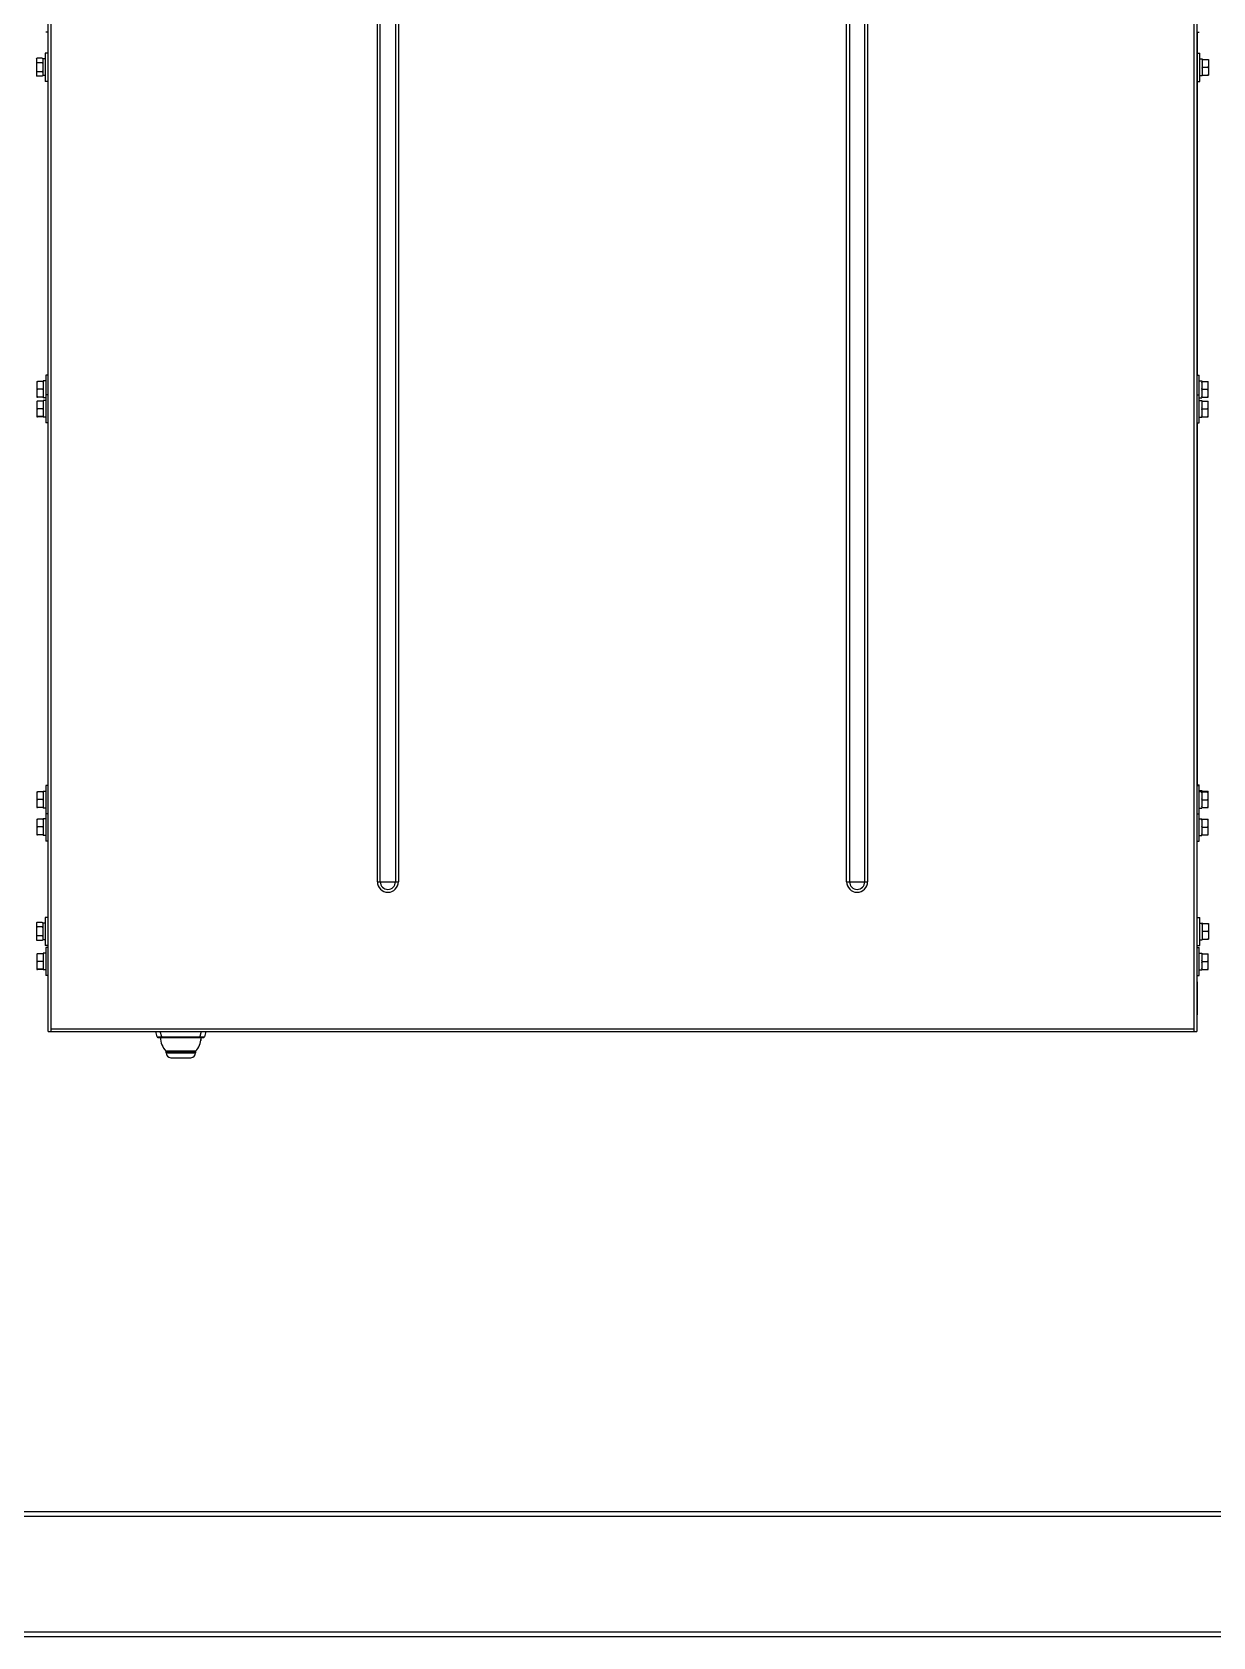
# Model space of a CAD drawing. Header units: millimetres. Extents: x 32496 to 166256, y 3504 to 23939.
# Drawn here: x 49452 to 50207, y 19732 to 20758 of the extents above; entities that cross this region are included whole.
import ezdxf

# ---------------------------------------------------------------- set-up
doc = ezdxf.new("R2010")
doc.units = ezdxf.units.MM
for name, color, linetype in [('2401-01144-S-M6-16HWM_1_0', 7, 'Continuous'), ('4215-19366_1_1_0', 7, 'Continuous'), ('4215-19374_1_1_0', 7, 'Continuous'), ('4215-23304_2_1_1_0', 7, 'Continuous'), ('PRT0001_1_1_1_1_1_1_0', 7, 'Continuous'), ('PRT0007_1_1_1_1_1_1_0', 7, 'Continuous'), ('PRT0023_1_1_1_1_1_1_0', 7, 'Continuous'), ('S04S0230_0', 7, 'Continuous')]:
    doc.layers.add(name, color=color, linetype=linetype)

msp = doc.modelspace()

# ---------------------------------------------------------------- linework, layer by layer
at = {"layer": '2401-01144-S-M6-16HWM_1_0', "color": 7, "linetype": 'Continuous'}
for p, q in [((49461.94, 20758.388), (49460.34, 20758.388)), ((50196.34, 20758.388), (50197.94, 20758.388)), ((49454.44, 20741.362), (49454.739, 20741.661)), ((49454.44, 20741.362), (49454.44, 20730.415)), ((49454.739, 20741.661), (49454.74, 20741.662)), ((49458.14, 20741.662), (49454.74, 20741.662)), ((49458.14, 20738.774), (49454.74, 20738.774)), ((49458.44, 20741.362), (49458.14, 20741.662)), ((49458.44, 20741.362), (49458.44, 20730.415)), ((49460.04, 20741.238), (49458.44, 20741.238)), ((49461.64, 20744.888), (49460.04, 20744.888)), ((49460.04, 20744.888), (49460.04, 20726.888)), ((50196.64, 20744.888), (50198.24, 20744.888)), ((50198.24, 20726.888), (50198.24, 20744.888)), ((50198.24, 20741.238), (50199.84, 20741.238)), ((50199.84, 20741.238), (50199.84, 20730.538)), ((50200.14, 20740.929), (50203.54, 20740.929)), ((50200.14, 20735.972), (50203.54, 20735.972)), ((50203.84, 20740.92), (50203.84, 20730.856)), ((49454.44, 20730.415), (49454.74, 20730.115)), ((49458.14, 20733.001), (49454.74, 20733.001)), ((49458.14, 20730.115), (49454.74, 20730.115)), ((49458.44, 20730.415), (49458.14, 20730.115)), ((49460.04, 20730.538), (49458.44, 20730.538)), ((49461.64, 20726.888), (49460.04, 20726.888)), ((50196.64, 20726.888), (50198.24, 20726.888)), ((50198.24, 20730.538), (50199.84, 20730.538)), ((50200.14, 20730.93), (50203.54, 20730.93)), ((50200.14, 20730.847), (50203.54, 20730.847)), ((49454.74, 20534.908), (49454.74, 20524.869)), ((49458.44, 20534.914), (49455.04, 20534.914)), ((49460.34, 20535.238), (49458.74, 20535.238)), ((49458.74, 20535.238), (49458.74, 20524.538)), ((49461.94, 20538.888), (49460.34, 20538.888)), ((49460.34, 20538.888), (49460.34, 20526.388)), ((50196.34, 20538.888), (50197.94, 20538.888)), ((50197.94, 20526.388), (50197.94, 20538.888)), ((50197.94, 20535.238), (50199.54, 20535.238)), ((50199.54, 20535.238), (50199.54, 20524.538)), ((50199.54, 20534.888), (50203.54, 20534.888)), ((50203.54, 20524.888), (50203.54, 20534.888)), ((49454.74, 20522.408), (49454.74, 20512.369)), ((49458.44, 20529.939), (49455.04, 20529.939)), ((49458.44, 20524.914), (49455.04, 20524.914)), ((49458.44, 20524.863), (49455.04, 20524.863)), ((49458.44, 20522.414), (49455.04, 20522.414)), ((49460.34, 20524.538), (49458.74, 20524.538)), ((49460.34, 20522.738), (49458.74, 20522.738)), ((49458.74, 20522.738), (49458.74, 20512.038)), ((49461.94, 20526.388), (49460.34, 20526.388)), ((49460.34, 20526.388), (49460.34, 20508.388)), ((50196.34, 20526.388), (50197.94, 20526.388)), ((50197.94, 20508.388), (50197.94, 20526.388)), ((50197.94, 20524.538), (50199.54, 20524.538)), ((50197.94, 20522.738), (50199.54, 20522.738)), ((50199.54, 20524.888), (50203.54, 20524.888)), ((50199.54, 20522.738), (50199.54, 20512.038)), ((50199.54, 20522.388), (50203.54, 20522.388)), ((50199.84, 20529.888), (50203.24, 20529.888)), ((50203.54, 20512.388), (50203.54, 20522.388)), ((49458.44, 20517.439), (49455.04, 20517.439)), ((49458.44, 20512.414), (49455.04, 20512.414)), ((49458.44, 20512.363), (49455.04, 20512.363)), ((49460.34, 20512.038), (49458.74, 20512.038)), ((50197.94, 20512.038), (50199.54, 20512.038)), ((50199.54, 20512.388), (50203.54, 20512.388)), ((50199.84, 20517.388), (50203.24, 20517.388)), ((49461.94, 20508.388), (49460.34, 20508.388)), ((50196.34, 20508.388), (50197.94, 20508.388)), ((49461.94, 20276.388), (49460.34, 20276.388)), ((49460.34, 20276.388), (49460.34, 20258.388)), ((50196.34, 20276.888), (50197.94, 20276.888)), ((50196.34, 20276.388), (50197.94, 20276.388)), ((50197.94, 20276.388), (50197.94, 20276.888)), ((50197.94, 20258.388), (50197.94, 20276.388)), ((49454.74, 20272.408), (49454.74, 20262.369)), ((49458.44, 20272.414), (49455.04, 20272.414)), ((49458.44, 20267.439), (49455.04, 20267.439)), ((49460.34, 20272.738), (49458.74, 20272.738)), ((49458.74, 20272.738), (49458.74, 20262.038)), ((50197.94, 20273.238), (50199.54, 20273.238)), ((50197.94, 20272.738), (50199.54, 20272.738)), ((50199.54, 20273.238), (50199.54, 20272.738)), ((50199.54, 20272.888), (50203.54, 20272.888)), ((50199.54, 20272.738), (50199.54, 20262.038)), ((50199.54, 20272.388), (50203.54, 20272.388)), ((50199.84, 20267.388), (50203.24, 20267.388)), ((50203.54, 20272.388), (50203.54, 20272.888)), ((50203.54, 20262.388), (50203.54, 20272.388)), ((49454.74, 20254.908), (49454.74, 20244.869)), ((49458.44, 20262.414), (49455.04, 20262.414)), ((49458.44, 20262.363), (49455.04, 20262.363)), ((49458.44, 20254.914), (49455.04, 20254.914)), ((49460.34, 20262.038), (49458.74, 20262.038)), ((49460.34, 20255.238), (49458.74, 20255.238)), ((49458.74, 20255.238), (49458.74, 20244.538)), ((49460.34, 20258.389), (49460.34, 20240.888)), ((49461.94, 20258.388), (49460.34, 20258.388)), ((50196.34, 20258.388), (50197.94, 20258.388)), ((50197.94, 20262.038), (50199.54, 20262.038)), ((50197.94, 20240.888), (50197.94, 20258.388)), ((50197.94, 20255.238), (50199.54, 20255.238)), ((50199.54, 20262.388), (50203.54, 20262.388)), ((50199.54, 20255.238), (50199.54, 20244.538)), ((50199.54, 20254.888), (50203.54, 20254.888)), ((50203.54, 20244.888), (50203.54, 20254.888)), ((49458.44, 20249.939), (49455.04, 20249.939)), ((49458.44, 20244.914), (49455.04, 20244.914)), ((49458.44, 20244.863), (49455.04, 20244.863)), ((49460.34, 20244.538), (49458.74, 20244.538)), ((50197.94, 20244.538), (50199.54, 20244.538)), ((50199.54, 20244.888), (50203.54, 20244.888)), ((50199.84, 20249.888), (50203.24, 20249.888)), ((49461.94, 20240.888), (49460.34, 20240.888)), ((50196.34, 20240.888), (50197.94, 20240.888)), ((49461.64, 20192.138), (49460.04, 20192.138)), ((49460.04, 20192.138), (49460.04, 20174.138)), ((50196.64, 20192.138), (50198.24, 20192.138)), ((50198.24, 20174.138), (50198.24, 20192.138)), ((49454.44, 20188.612), (49454.739, 20188.911)), ((49454.44, 20188.612), (49454.44, 20177.665)), ((49454.739, 20188.911), (49454.74, 20188.912)), ((49458.14, 20188.912), (49454.74, 20188.912)), ((49458.14, 20186.024), (49454.74, 20186.024)), ((49458.44, 20188.612), (49458.14, 20188.912)), ((49458.44, 20188.612), (49458.44, 20177.665)), ((49460.04, 20188.488), (49458.44, 20188.488)), ((50198.24, 20188.488), (50199.84, 20188.488)), ((50199.84, 20188.488), (50199.84, 20177.788)), ((50200.14, 20188.179), (50203.54, 20188.179)), ((50200.14, 20183.222), (50203.54, 20183.222)), ((50203.84, 20188.17), (50203.84, 20178.106)), ((49454.44, 20177.665), (49454.74, 20177.365)), ((49458.14, 20180.251), (49454.74, 20180.251)), ((49458.14, 20177.365), (49454.74, 20177.365)), ((49458.44, 20177.665), (49458.14, 20177.365)), ((49460.04, 20177.788), (49458.44, 20177.788)), ((49461.64, 20174.138), (49460.04, 20174.138)), ((49461.94, 20172.888), (49460.34, 20172.888)), ((49460.34, 20172.888), (49460.34, 20154.888)), ((50196.34, 20172.888), (50197.94, 20172.888)), ((50196.64, 20174.138), (50198.24, 20174.138)), ((50197.94, 20154.888), (50197.94, 20172.888)), ((50198.24, 20177.788), (50199.84, 20177.788)), ((50200.14, 20178.18), (50203.54, 20178.18)), ((50200.14, 20178.097), (50203.54, 20178.097)), ((49454.74, 20168.908), (49454.74, 20158.869)), ((49458.44, 20168.914), (49455.04, 20168.914)), ((49458.44, 20163.939), (49455.04, 20163.939)), ((49460.34, 20169.238), (49458.74, 20169.238)), ((49458.74, 20169.238), (49458.74, 20158.538)), ((50197.94, 20169.238), (50199.54, 20169.238)), ((50199.54, 20169.238), (50199.54, 20158.538)), ((50199.54, 20168.888), (50203.54, 20168.888)), ((50199.84, 20163.888), (50203.24, 20163.888)), ((50203.54, 20158.888), (50203.54, 20168.888)), ((49458.44, 20158.914), (49455.04, 20158.914)), ((49458.44, 20158.863), (49455.04, 20158.863)), ((49460.34, 20158.538), (49458.74, 20158.538)), ((49461.94, 20154.888), (49460.34, 20154.888)), ((50196.34, 20154.888), (50197.94, 20154.888)), ((50197.94, 20158.538), (50199.54, 20158.538)), ((50199.54, 20158.888), (50203.54, 20158.888))]:
    msp.add_line(p, q, dxfattribs=at)
for centre, radius, start, end in [((49457.198, 20739.088), 3.556, 140.502617, 140.868127), ((49455.681, 20739.087), 3.557, 39.131866, 39.49683), ((49457.198, 20186.338), 3.556, 140.502617, 140.868127), ((49455.681, 20186.337), 3.557, 39.131867, 39.49683)]:
    msp.add_arc(centre, radius, start, end, dxfattribs=at)
for points, knots in [([(49454.44, 20739.104), (49454.463, 20739.076), (49454.558, 20738.962), (49454.66, 20738.854), (49454.74, 20738.774)], [0, 0, 0, 0, 0.24456004, 1, 1, 1, 1]), ([(49454.74, 20741.662), (49454.714, 20741.636), (49454.616, 20741.535), (49454.521, 20741.43), (49454.454, 20741.349)], [0, 0, 0, 0, 0.25503929, 1, 1, 1, 1]), ([(49458.14, 20741.662), (49458.165, 20741.636), (49458.264, 20741.535), (49458.359, 20741.43), (49458.425, 20741.349)], [0, 0, 0, 0, 0.25503884, 1, 1, 1, 1]), ([(49458.44, 20739.104), (49458.417, 20739.076), (49458.321, 20738.962), (49458.219, 20738.854), (49458.14, 20738.774)], [0, 0, 0, 0, 0.24456005, 1, 1, 1, 1]), ([(50200.14, 20740.929), (50200.113, 20740.929), (50200.013, 20740.926), (50199.913, 20740.923), (50199.84, 20740.92)], [0, 0, 0, 0, 0.26550087, 1, 1, 1, 1]), ([(50199.84, 20740.363), (50199.863, 20740.411), (50199.956, 20740.603), (50200.059, 20740.791), (50200.14, 20740.929)], [0, 0, 0, 0, 0.24910136, 1, 1, 1, 1]), ([(50200.14, 20735.972), (50200.113, 20736.018), (50200.007, 20736.204), (50199.908, 20736.394), (50199.84, 20736.538)], [0, 0, 0, 0, 0.25093195, 1, 1, 1, 1]), ([(50199.84, 20735.396), (50199.863, 20735.445), (50199.956, 20735.64), (50200.059, 20735.831), (50200.14, 20735.972)], [0, 0, 0, 0, 0.24921086, 1, 1, 1, 1]), ([(50203.54, 20740.929), (50203.566, 20740.929), (50203.666, 20740.926), (50203.766, 20740.923), (50203.84, 20740.92)], [0, 0, 0, 0, 0.26550234, 1, 1, 1, 1]), ([(50203.84, 20740.363), (50203.817, 20740.411), (50203.723, 20740.603), (50203.621, 20740.791), (50203.54, 20740.929)], [0, 0, 0, 0, 0.24910103, 1, 1, 1, 1]), ([(50203.54, 20735.972), (50203.567, 20736.018), (50203.673, 20736.204), (50203.771, 20736.394), (50203.84, 20736.538)], [0, 0, 0, 0, 0.25093247, 1, 1, 1, 1]), ([(50203.84, 20735.396), (50203.817, 20735.445), (50203.723, 20735.64), (50203.621, 20735.831), (50203.54, 20735.972)], [0, 0, 0, 0, 0.24921052, 1, 1, 1, 1]), ([(49454.74, 20733.001), (49454.713, 20732.974), (49454.609, 20732.868), (49454.51, 20732.757), (49454.44, 20732.671)], [0, 0, 0, 0, 0.25535475, 1, 1, 1, 1]), ([(49454.44, 20730.445), (49454.463, 20730.416), (49454.558, 20730.303), (49454.66, 20730.194), (49454.739, 20730.115)], [0, 0, 0, 0, 0.24456156, 1, 1, 1, 1]), ([(49458.14, 20733.001), (49458.167, 20732.974), (49458.271, 20732.868), (49458.37, 20732.757), (49458.44, 20732.671)], [0, 0, 0, 0, 0.25535394, 1, 1, 1, 1]), ([(49458.44, 20730.445), (49458.417, 20730.416), (49458.321, 20730.303), (49458.219, 20730.194), (49458.14, 20730.115)], [0, 0, 0, 0, 0.24456158, 1, 1, 1, 1]), ([(50200.14, 20730.93), (50200.113, 20730.978), (50200.007, 20731.167), (50199.908, 20731.36), (50199.84, 20731.507)], [0, 0, 0, 0, 0.2508241, 1, 1, 1, 1]), ([(50199.84, 20730.921), (50199.863, 20730.922), (50199.963, 20730.925), (50200.063, 20730.928), (50200.14, 20730.93)], [0, 0, 0, 0, 0.2337023, 1, 1, 1, 1]), ([(50200.14, 20730.847), (50200.113, 20730.848), (50200.013, 20730.851), (50199.913, 20730.854), (50199.84, 20730.856)], [0, 0, 0, 0, 0.26550087, 1, 1, 1, 1]), ([(50203.54, 20730.93), (50203.567, 20730.978), (50203.673, 20731.167), (50203.771, 20731.36), (50203.84, 20731.507)], [0, 0, 0, 0, 0.25082461, 1, 1, 1, 1]), ([(50203.84, 20730.921), (50203.816, 20730.922), (50203.716, 20730.925), (50203.616, 20730.928), (50203.54, 20730.93)], [0, 0, 0, 0, 0.23370306, 1, 1, 1, 1]), ([(50203.54, 20730.847), (50203.566, 20730.848), (50203.666, 20730.851), (50203.766, 20730.854), (50203.84, 20730.856)], [0, 0, 0, 0, 0.26550234, 1, 1, 1, 1]), ([(49454.74, 20534.908), (49454.763, 20534.908), (49454.863, 20534.91), (49454.963, 20534.912), (49455.04, 20534.914)], [0, 0, 0, 0, 0.2336903, 1, 1, 1, 1]), ([(49455.04, 20534.914), (49455.013, 20534.867), (49454.907, 20534.681), (49454.808, 20534.49), (49454.74, 20534.345)], [0, 0, 0, 0, 0.25091089, 1, 1, 1, 1]), ([(49454.74, 20530.508), (49454.763, 20530.46), (49454.856, 20530.267), (49454.959, 20530.079), (49455.04, 20529.939)], [0, 0, 0, 0, 0.24912294, 1, 1, 1, 1]), ([(49458.74, 20534.908), (49458.716, 20534.908), (49458.616, 20534.91), (49458.516, 20534.912), (49458.44, 20534.914)], [0, 0, 0, 0, 0.23368954, 1, 1, 1, 1]), ([(49458.44, 20534.914), (49458.467, 20534.867), (49458.573, 20534.681), (49458.671, 20534.49), (49458.74, 20534.345)], [0, 0, 0, 0, 0.25091037, 1, 1, 1, 1]), ([(49458.74, 20530.508), (49458.717, 20530.46), (49458.623, 20530.267), (49458.521, 20530.079), (49458.44, 20529.939)], [0, 0, 0, 0, 0.24912327, 1, 1, 1, 1]), ([(50199.54, 20534.317), (50199.563, 20534.365), (50199.656, 20534.559), (50199.759, 20534.748), (50199.84, 20534.888)], [0, 0, 0, 0, 0.24915729, 1, 1, 1, 1]), ([(50199.84, 20529.888), (50199.813, 20529.935), (50199.707, 20530.122), (50199.608, 20530.314), (50199.54, 20530.46)], [0, 0, 0, 0, 0.25087687, 1, 1, 1, 1]), ([(50203.54, 20534.317), (50203.517, 20534.365), (50203.423, 20534.559), (50203.321, 20534.748), (50203.24, 20534.888)], [0, 0, 0, 0, 0.24915695, 1, 1, 1, 1]), ([(50203.24, 20529.888), (50203.267, 20529.935), (50203.373, 20530.122), (50203.471, 20530.314), (50203.54, 20530.46)], [0, 0, 0, 0, 0.25087739, 1, 1, 1, 1]), ([(49455.04, 20529.939), (49455.013, 20529.892), (49454.907, 20529.704), (49454.808, 20529.512), (49454.74, 20529.365)], [0, 0, 0, 0, 0.25084475, 1, 1, 1, 1]), ([(49454.74, 20525.488), (49454.763, 20525.44), (49454.856, 20525.245), (49454.959, 20525.055), (49455.04, 20524.914)], [0, 0, 0, 0, 0.24919008, 1, 1, 1, 1]), ([(49455.04, 20524.914), (49455.013, 20524.914), (49454.913, 20524.912), (49454.813, 20524.91), (49454.74, 20524.908)], [0, 0, 0, 0, 0.26551394, 1, 1, 1, 1]), ([(49454.74, 20524.869), (49454.763, 20524.868), (49454.863, 20524.866), (49454.963, 20524.864), (49455.04, 20524.863)], [0, 0, 0, 0, 0.2336903, 1, 1, 1, 1]), ([(49454.74, 20522.408), (49454.763, 20522.408), (49454.863, 20522.41), (49454.963, 20522.412), (49455.04, 20522.414)], [0, 0, 0, 0, 0.2336903, 1, 1, 1, 1]), ([(49455.04, 20522.414), (49455.013, 20522.367), (49454.907, 20522.181), (49454.808, 20521.99), (49454.74, 20521.845)], [0, 0, 0, 0, 0.25091089, 1, 1, 1, 1]), ([(49458.44, 20529.939), (49458.467, 20529.892), (49458.573, 20529.704), (49458.671, 20529.512), (49458.74, 20529.365)], [0, 0, 0, 0, 0.25084424, 1, 1, 1, 1]), ([(49458.74, 20525.488), (49458.717, 20525.44), (49458.623, 20525.245), (49458.521, 20525.055), (49458.44, 20524.914)], [0, 0, 0, 0, 0.24919042, 1, 1, 1, 1]), ([(49458.44, 20524.914), (49458.466, 20524.914), (49458.566, 20524.912), (49458.666, 20524.91), (49458.74, 20524.908)], [0, 0, 0, 0, 0.26551247, 1, 1, 1, 1]), ([(49458.74, 20524.869), (49458.716, 20524.868), (49458.616, 20524.866), (49458.516, 20524.864), (49458.44, 20524.863)], [0, 0, 0, 0, 0.23368954, 1, 1, 1, 1]), ([(49458.74, 20522.408), (49458.716, 20522.408), (49458.616, 20522.41), (49458.516, 20522.412), (49458.44, 20522.414)], [0, 0, 0, 0, 0.23368954, 1, 1, 1, 1]), ([(49458.44, 20522.414), (49458.467, 20522.367), (49458.573, 20522.181), (49458.671, 20521.99), (49458.74, 20521.845)], [0, 0, 0, 0, 0.25091037, 1, 1, 1, 1]), ([(50199.54, 20529.317), (50199.563, 20529.365), (50199.656, 20529.559), (50199.759, 20529.748), (50199.84, 20529.888)], [0, 0, 0, 0, 0.24915729, 1, 1, 1, 1]), ([(50199.84, 20524.888), (50199.813, 20524.935), (50199.707, 20525.122), (50199.608, 20525.314), (50199.54, 20525.46)], [0, 0, 0, 0, 0.25087687, 1, 1, 1, 1]), ([(50199.54, 20521.817), (50199.563, 20521.865), (50199.656, 20522.059), (50199.759, 20522.248), (50199.84, 20522.388)], [0, 0, 0, 0, 0.24915729, 1, 1, 1, 1]), ([(50203.54, 20529.317), (50203.517, 20529.365), (50203.423, 20529.559), (50203.321, 20529.748), (50203.24, 20529.888)], [0, 0, 0, 0, 0.24915695, 1, 1, 1, 1]), ([(50203.24, 20524.888), (50203.267, 20524.935), (50203.373, 20525.122), (50203.471, 20525.314), (50203.54, 20525.46)], [0, 0, 0, 0, 0.25087739, 1, 1, 1, 1]), ([(50203.54, 20521.817), (50203.517, 20521.865), (50203.423, 20522.059), (50203.321, 20522.248), (50203.24, 20522.388)], [0, 0, 0, 0, 0.24915695, 1, 1, 1, 1]), ([(49454.74, 20518.008), (49454.763, 20517.96), (49454.856, 20517.767), (49454.959, 20517.579), (49455.04, 20517.439)], [0, 0, 0, 0, 0.24912294, 1, 1, 1, 1]), ([(49455.04, 20517.439), (49455.013, 20517.392), (49454.907, 20517.204), (49454.808, 20517.012), (49454.74, 20516.865)], [0, 0, 0, 0, 0.25084475, 1, 1, 1, 1]), ([(49454.74, 20512.988), (49454.763, 20512.94), (49454.856, 20512.745), (49454.959, 20512.555), (49455.04, 20512.414)], [0, 0, 0, 0, 0.24919008, 1, 1, 1, 1]), ([(49455.04, 20512.414), (49455.013, 20512.414), (49454.913, 20512.412), (49454.813, 20512.41), (49454.74, 20512.408)], [0, 0, 0, 0, 0.26551394, 1, 1, 1, 1]), ([(49454.74, 20512.369), (49454.763, 20512.368), (49454.863, 20512.366), (49454.963, 20512.364), (49455.04, 20512.363)], [0, 0, 0, 0, 0.2336903, 1, 1, 1, 1]), ([(49458.74, 20518.008), (49458.717, 20517.96), (49458.623, 20517.767), (49458.521, 20517.579), (49458.44, 20517.439)], [0, 0, 0, 0, 0.24912327, 1, 1, 1, 1]), ([(49458.44, 20517.439), (49458.467, 20517.392), (49458.573, 20517.204), (49458.671, 20517.012), (49458.74, 20516.865)], [0, 0, 0, 0, 0.25084424, 1, 1, 1, 1]), ([(49458.74, 20512.988), (49458.717, 20512.94), (49458.623, 20512.745), (49458.521, 20512.555), (49458.44, 20512.414)], [0, 0, 0, 0, 0.24919042, 1, 1, 1, 1]), ([(49458.44, 20512.414), (49458.466, 20512.414), (49458.566, 20512.412), (49458.666, 20512.41), (49458.74, 20512.408)], [0, 0, 0, 0, 0.26551247, 1, 1, 1, 1]), ([(49458.74, 20512.369), (49458.716, 20512.368), (49458.616, 20512.366), (49458.516, 20512.364), (49458.44, 20512.363)], [0, 0, 0, 0, 0.23368954, 1, 1, 1, 1]), ([(50199.84, 20517.388), (50199.813, 20517.435), (50199.707, 20517.622), (50199.608, 20517.814), (50199.54, 20517.96)], [0, 0, 0, 0, 0.25087687, 1, 1, 1, 1]), ([(50199.54, 20516.817), (50199.563, 20516.865), (50199.656, 20517.059), (50199.759, 20517.248), (50199.84, 20517.388)], [0, 0, 0, 0, 0.24915729, 1, 1, 1, 1]), ([(50199.84, 20512.388), (50199.813, 20512.435), (50199.707, 20512.622), (50199.608, 20512.814), (50199.54, 20512.96)], [0, 0, 0, 0, 0.25087687, 1, 1, 1, 1]), ([(50203.24, 20517.388), (50203.267, 20517.435), (50203.373, 20517.622), (50203.471, 20517.814), (50203.54, 20517.96)], [0, 0, 0, 0, 0.25087739, 1, 1, 1, 1]), ([(50203.54, 20516.817), (50203.517, 20516.865), (50203.423, 20517.059), (50203.321, 20517.248), (50203.24, 20517.388)], [0, 0, 0, 0, 0.24915695, 1, 1, 1, 1]), ([(50203.24, 20512.388), (50203.267, 20512.435), (50203.373, 20512.622), (50203.471, 20512.814), (50203.54, 20512.96)], [0, 0, 0, 0, 0.25087739, 1, 1, 1, 1]), ([(49454.74, 20272.408), (49454.763, 20272.408), (49454.863, 20272.41), (49454.963, 20272.412), (49455.04, 20272.414)], [0, 0, 0, 0, 0.2336903, 1, 1, 1, 1]), ([(49455.04, 20272.414), (49455.013, 20272.367), (49454.907, 20272.181), (49454.808, 20271.99), (49454.74, 20271.845)], [0, 0, 0, 0, 0.25091089, 1, 1, 1, 1]), ([(49454.74, 20268.008), (49454.763, 20267.96), (49454.856, 20267.767), (49454.959, 20267.579), (49455.04, 20267.439)], [0, 0, 0, 0, 0.24912294, 1, 1, 1, 1]), ([(49455.04, 20267.439), (49455.013, 20267.392), (49454.907, 20267.204), (49454.808, 20267.012), (49454.74, 20266.865)], [0, 0, 0, 0, 0.25084475, 1, 1, 1, 1]), ([(49458.74, 20272.408), (49458.716, 20272.408), (49458.616, 20272.41), (49458.516, 20272.412), (49458.44, 20272.414)], [0, 0, 0, 0, 0.23368954, 1, 1, 1, 1]), ([(49458.44, 20272.414), (49458.467, 20272.367), (49458.573, 20272.181), (49458.671, 20271.99), (49458.74, 20271.845)], [0, 0, 0, 0, 0.25091037, 1, 1, 1, 1]), ([(49458.74, 20268.008), (49458.717, 20267.96), (49458.623, 20267.767), (49458.521, 20267.579), (49458.44, 20267.439)], [0, 0, 0, 0, 0.24912327, 1, 1, 1, 1]), ([(49458.44, 20267.439), (49458.467, 20267.392), (49458.573, 20267.204), (49458.671, 20267.012), (49458.74, 20266.865)], [0, 0, 0, 0, 0.25084424, 1, 1, 1, 1]), ([(50199.54, 20271.817), (50199.563, 20271.865), (50199.656, 20272.059), (50199.759, 20272.248), (50199.84, 20272.388)], [0, 0, 0, 0, 0.24915729, 1, 1, 1, 1]), ([(50199.84, 20267.388), (50199.813, 20267.435), (50199.707, 20267.622), (50199.608, 20267.814), (50199.54, 20267.96)], [0, 0, 0, 0, 0.25087687, 1, 1, 1, 1]), ([(50199.54, 20266.817), (50199.563, 20266.865), (50199.656, 20267.059), (50199.759, 20267.248), (50199.84, 20267.388)], [0, 0, 0, 0, 0.24915729, 1, 1, 1, 1]), ([(50199.574, 20272.388), (50199.594, 20272.431), (50199.678, 20272.6), (50199.769, 20272.765), (50199.84, 20272.888)], [0, 0, 0, 0, 0.2492687, 1, 1, 1, 1]), ([(50203.506, 20272.388), (50203.485, 20272.431), (50203.401, 20272.6), (50203.311, 20272.765), (50203.24, 20272.888)], [0, 0, 0, 0, 0.24926794, 1, 1, 1, 1]), ([(50203.54, 20271.817), (50203.517, 20271.865), (50203.423, 20272.059), (50203.321, 20272.248), (50203.24, 20272.388)], [0, 0, 0, 0, 0.24915695, 1, 1, 1, 1]), ([(50203.24, 20267.388), (50203.267, 20267.435), (50203.373, 20267.622), (50203.471, 20267.814), (50203.54, 20267.96)], [0, 0, 0, 0, 0.25087739, 1, 1, 1, 1]), ([(50203.54, 20266.817), (50203.517, 20266.865), (50203.423, 20267.059), (50203.321, 20267.248), (50203.24, 20267.388)], [0, 0, 0, 0, 0.24915695, 1, 1, 1, 1]), ([(49454.74, 20262.988), (49454.763, 20262.94), (49454.856, 20262.745), (49454.959, 20262.555), (49455.04, 20262.414)], [0, 0, 0, 0, 0.24919008, 1, 1, 1, 1]), ([(49455.04, 20262.414), (49455.013, 20262.414), (49454.913, 20262.412), (49454.813, 20262.41), (49454.74, 20262.408)], [0, 0, 0, 0, 0.26551394, 1, 1, 1, 1]), ([(49454.74, 20262.369), (49454.763, 20262.368), (49454.863, 20262.366), (49454.963, 20262.364), (49455.04, 20262.363)], [0, 0, 0, 0, 0.2336903, 1, 1, 1, 1]), ([(49454.74, 20254.908), (49454.763, 20254.908), (49454.863, 20254.91), (49454.963, 20254.912), (49455.04, 20254.914)], [0, 0, 0, 0, 0.2336903, 1, 1, 1, 1]), ([(49455.04, 20254.914), (49455.013, 20254.867), (49454.907, 20254.681), (49454.808, 20254.49), (49454.74, 20254.345)], [0, 0, 0, 0, 0.25091089, 1, 1, 1, 1]), ([(49458.74, 20262.988), (49458.717, 20262.94), (49458.623, 20262.745), (49458.521, 20262.555), (49458.44, 20262.414)], [0, 0, 0, 0, 0.24919042, 1, 1, 1, 1]), ([(49458.44, 20262.414), (49458.466, 20262.414), (49458.566, 20262.412), (49458.666, 20262.41), (49458.74, 20262.408)], [0, 0, 0, 0, 0.26551247, 1, 1, 1, 1]), ([(49458.74, 20262.369), (49458.716, 20262.368), (49458.616, 20262.366), (49458.516, 20262.364), (49458.44, 20262.363)], [0, 0, 0, 0, 0.23368954, 1, 1, 1, 1]), ([(49458.74, 20254.908), (49458.716, 20254.908), (49458.616, 20254.91), (49458.516, 20254.912), (49458.44, 20254.914)], [0, 0, 0, 0, 0.23368954, 1, 1, 1, 1]), ([(49458.44, 20254.914), (49458.467, 20254.867), (49458.573, 20254.681), (49458.671, 20254.49), (49458.74, 20254.345)], [0, 0, 0, 0, 0.25091037, 1, 1, 1, 1]), ([(50199.84, 20262.388), (50199.813, 20262.435), (50199.707, 20262.622), (50199.608, 20262.814), (50199.54, 20262.96)], [0, 0, 0, 0, 0.25087687, 1, 1, 1, 1]), ([(50199.54, 20254.317), (50199.563, 20254.365), (50199.656, 20254.559), (50199.759, 20254.748), (50199.84, 20254.888)], [0, 0, 0, 0, 0.24915729, 1, 1, 1, 1]), ([(50203.24, 20262.388), (50203.267, 20262.435), (50203.373, 20262.622), (50203.471, 20262.814), (50203.54, 20262.96)], [0, 0, 0, 0, 0.25087739, 1, 1, 1, 1]), ([(50203.54, 20254.317), (50203.517, 20254.365), (50203.423, 20254.559), (50203.321, 20254.748), (50203.24, 20254.888)], [0, 0, 0, 0, 0.24915695, 1, 1, 1, 1]), ([(49454.74, 20250.508), (49454.763, 20250.46), (49454.856, 20250.267), (49454.959, 20250.079), (49455.04, 20249.939)], [0, 0, 0, 0, 0.24912294, 1, 1, 1, 1]), ([(49455.04, 20249.939), (49455.013, 20249.892), (49454.907, 20249.704), (49454.808, 20249.512), (49454.74, 20249.365)], [0, 0, 0, 0, 0.25084475, 1, 1, 1, 1]), ([(49454.74, 20245.488), (49454.763, 20245.44), (49454.856, 20245.245), (49454.959, 20245.055), (49455.04, 20244.914)], [0, 0, 0, 0, 0.24919008, 1, 1, 1, 1]), ([(49455.04, 20244.914), (49455.013, 20244.914), (49454.913, 20244.912), (49454.813, 20244.91), (49454.74, 20244.908)], [0, 0, 0, 0, 0.26551394, 1, 1, 1, 1]), ([(49454.74, 20244.869), (49454.763, 20244.868), (49454.863, 20244.866), (49454.963, 20244.864), (49455.04, 20244.863)], [0, 0, 0, 0, 0.2336903, 1, 1, 1, 1]), ([(49458.74, 20250.508), (49458.717, 20250.46), (49458.623, 20250.267), (49458.521, 20250.079), (49458.44, 20249.939)], [0, 0, 0, 0, 0.24912327, 1, 1, 1, 1]), ([(49458.44, 20249.939), (49458.467, 20249.892), (49458.573, 20249.704), (49458.671, 20249.512), (49458.74, 20249.365)], [0, 0, 0, 0, 0.25084424, 1, 1, 1, 1]), ([(49458.74, 20245.488), (49458.717, 20245.44), (49458.623, 20245.245), (49458.521, 20245.055), (49458.44, 20244.914)], [0, 0, 0, 0, 0.24919042, 1, 1, 1, 1]), ([(49458.44, 20244.914), (49458.466, 20244.914), (49458.566, 20244.912), (49458.666, 20244.91), (49458.74, 20244.908)], [0, 0, 0, 0, 0.26551247, 1, 1, 1, 1]), ([(49458.74, 20244.869), (49458.716, 20244.868), (49458.616, 20244.866), (49458.516, 20244.864), (49458.44, 20244.863)], [0, 0, 0, 0, 0.23368954, 1, 1, 1, 1]), ([(50199.84, 20249.888), (50199.813, 20249.935), (50199.707, 20250.122), (50199.608, 20250.314), (50199.54, 20250.46)], [0, 0, 0, 0, 0.25087687, 1, 1, 1, 1]), ([(50199.54, 20249.317), (50199.563, 20249.365), (50199.656, 20249.559), (50199.759, 20249.748), (50199.84, 20249.888)], [0, 0, 0, 0, 0.24915729, 1, 1, 1, 1]), ([(50199.84, 20244.888), (50199.813, 20244.935), (50199.707, 20245.122), (50199.608, 20245.314), (50199.54, 20245.46)], [0, 0, 0, 0, 0.25087687, 1, 1, 1, 1]), ([(50203.24, 20249.888), (50203.267, 20249.935), (50203.373, 20250.122), (50203.471, 20250.314), (50203.54, 20250.46)], [0, 0, 0, 0, 0.25087739, 1, 1, 1, 1]), ([(50203.54, 20249.317), (50203.517, 20249.365), (50203.423, 20249.559), (50203.321, 20249.748), (50203.24, 20249.888)], [0, 0, 0, 0, 0.24915695, 1, 1, 1, 1]), ([(50203.24, 20244.888), (50203.267, 20244.935), (50203.373, 20245.122), (50203.471, 20245.314), (50203.54, 20245.46)], [0, 0, 0, 0, 0.25087739, 1, 1, 1, 1]), ([(49454.44, 20186.354), (49454.463, 20186.326), (49454.558, 20186.212), (49454.66, 20186.104), (49454.74, 20186.024)], [0, 0, 0, 0, 0.24456004, 1, 1, 1, 1]), ([(49454.74, 20188.912), (49454.714, 20188.886), (49454.616, 20188.785), (49454.521, 20188.68), (49454.454, 20188.599)], [0, 0, 0, 0, 0.25503929, 1, 1, 1, 1]), ([(49458.14, 20188.912), (49458.165, 20188.886), (49458.264, 20188.785), (49458.359, 20188.68), (49458.425, 20188.599)], [0, 0, 0, 0, 0.25503884, 1, 1, 1, 1]), ([(49458.44, 20186.354), (49458.417, 20186.326), (49458.321, 20186.212), (49458.219, 20186.104), (49458.14, 20186.024)], [0, 0, 0, 0, 0.24456005, 1, 1, 1, 1]), ([(50200.14, 20188.179), (50200.113, 20188.179), (50200.013, 20188.176), (50199.913, 20188.173), (50199.84, 20188.17)], [0, 0, 0, 0, 0.26550087, 1, 1, 1, 1]), ([(50199.84, 20187.613), (50199.863, 20187.661), (50199.956, 20187.853), (50200.059, 20188.041), (50200.14, 20188.179)], [0, 0, 0, 0, 0.24910136, 1, 1, 1, 1]), ([(50200.14, 20183.222), (50200.113, 20183.268), (50200.007, 20183.454), (50199.908, 20183.644), (50199.84, 20183.788)], [0, 0, 0, 0, 0.25093195, 1, 1, 1, 1]), ([(50199.84, 20182.646), (50199.863, 20182.695), (50199.956, 20182.89), (50200.059, 20183.081), (50200.14, 20183.222)], [0, 0, 0, 0, 0.24921086, 1, 1, 1, 1]), ([(50203.54, 20188.179), (50203.566, 20188.179), (50203.666, 20188.176), (50203.766, 20188.173), (50203.84, 20188.17)], [0, 0, 0, 0, 0.26550234, 1, 1, 1, 1]), ([(50203.84, 20187.613), (50203.817, 20187.661), (50203.723, 20187.853), (50203.621, 20188.041), (50203.54, 20188.179)], [0, 0, 0, 0, 0.24910103, 1, 1, 1, 1]), ([(50203.54, 20183.222), (50203.567, 20183.268), (50203.673, 20183.454), (50203.771, 20183.644), (50203.84, 20183.788)], [0, 0, 0, 0, 0.25093247, 1, 1, 1, 1]), ([(50203.84, 20182.646), (50203.817, 20182.695), (50203.723, 20182.89), (50203.621, 20183.081), (50203.54, 20183.222)], [0, 0, 0, 0, 0.24921052, 1, 1, 1, 1]), ([(49454.74, 20180.251), (49454.713, 20180.224), (49454.609, 20180.118), (49454.51, 20180.007), (49454.44, 20179.921)], [0, 0, 0, 0, 0.25535475, 1, 1, 1, 1]), ([(49454.44, 20177.695), (49454.463, 20177.666), (49454.558, 20177.553), (49454.66, 20177.444), (49454.739, 20177.365)], [0, 0, 0, 0, 0.24456156, 1, 1, 1, 1]), ([(49458.14, 20180.251), (49458.167, 20180.224), (49458.271, 20180.118), (49458.37, 20180.007), (49458.44, 20179.921)], [0, 0, 0, 0, 0.25535394, 1, 1, 1, 1]), ([(49458.44, 20177.695), (49458.417, 20177.666), (49458.321, 20177.553), (49458.219, 20177.444), (49458.14, 20177.365)], [0, 0, 0, 0, 0.24456158, 1, 1, 1, 1]), ([(50200.14, 20178.18), (50200.113, 20178.228), (50200.007, 20178.417), (50199.908, 20178.61), (50199.84, 20178.757)], [0, 0, 0, 0, 0.2508241, 1, 1, 1, 1]), ([(50199.84, 20178.171), (50199.863, 20178.172), (50199.963, 20178.175), (50200.063, 20178.178), (50200.14, 20178.18)], [0, 0, 0, 0, 0.2337023, 1, 1, 1, 1]), ([(50200.14, 20178.097), (50200.113, 20178.098), (50200.013, 20178.101), (50199.913, 20178.104), (50199.84, 20178.106)], [0, 0, 0, 0, 0.26550087, 1, 1, 1, 1]), ([(50203.54, 20178.18), (50203.567, 20178.228), (50203.673, 20178.417), (50203.771, 20178.61), (50203.84, 20178.757)], [0, 0, 0, 0, 0.25082461, 1, 1, 1, 1]), ([(50203.84, 20178.171), (50203.816, 20178.172), (50203.716, 20178.175), (50203.616, 20178.178), (50203.54, 20178.18)], [0, 0, 0, 0, 0.23370306, 1, 1, 1, 1]), ([(50203.54, 20178.097), (50203.566, 20178.098), (50203.666, 20178.101), (50203.766, 20178.104), (50203.84, 20178.106)], [0, 0, 0, 0, 0.26550234, 1, 1, 1, 1]), ([(49454.74, 20168.908), (49454.763, 20168.908), (49454.863, 20168.91), (49454.963, 20168.912), (49455.04, 20168.914)], [0, 0, 0, 0, 0.2336903, 1, 1, 1, 1]), ([(49455.04, 20168.914), (49455.013, 20168.867), (49454.907, 20168.681), (49454.808, 20168.49), (49454.74, 20168.345)], [0, 0, 0, 0, 0.25091089, 1, 1, 1, 1]), ([(49454.74, 20164.508), (49454.763, 20164.46), (49454.856, 20164.267), (49454.959, 20164.079), (49455.04, 20163.939)], [0, 0, 0, 0, 0.24912294, 1, 1, 1, 1]), ([(49455.04, 20163.939), (49455.013, 20163.892), (49454.907, 20163.704), (49454.808, 20163.512), (49454.74, 20163.365)], [0, 0, 0, 0, 0.25084475, 1, 1, 1, 1]), ([(49458.74, 20168.908), (49458.716, 20168.908), (49458.616, 20168.91), (49458.516, 20168.912), (49458.44, 20168.914)], [0, 0, 0, 0, 0.23368954, 1, 1, 1, 1]), ([(49458.44, 20168.914), (49458.467, 20168.867), (49458.573, 20168.681), (49458.671, 20168.49), (49458.74, 20168.345)], [0, 0, 0, 0, 0.25091037, 1, 1, 1, 1]), ([(49458.74, 20164.508), (49458.717, 20164.46), (49458.623, 20164.267), (49458.521, 20164.079), (49458.44, 20163.939)], [0, 0, 0, 0, 0.24912327, 1, 1, 1, 1]), ([(49458.44, 20163.939), (49458.467, 20163.892), (49458.573, 20163.704), (49458.671, 20163.512), (49458.74, 20163.365)], [0, 0, 0, 0, 0.25084424, 1, 1, 1, 1]), ([(50199.54, 20168.317), (50199.563, 20168.365), (50199.656, 20168.559), (50199.759, 20168.748), (50199.84, 20168.888)], [0, 0, 0, 0, 0.24915729, 1, 1, 1, 1]), ([(50199.84, 20163.888), (50199.813, 20163.935), (50199.707, 20164.122), (50199.608, 20164.314), (50199.54, 20164.46)], [0, 0, 0, 0, 0.25087687, 1, 1, 1, 1]), ([(50199.54, 20163.317), (50199.563, 20163.365), (50199.656, 20163.559), (50199.759, 20163.748), (50199.84, 20163.888)], [0, 0, 0, 0, 0.24915729, 1, 1, 1, 1]), ([(50203.54, 20168.317), (50203.517, 20168.365), (50203.423, 20168.559), (50203.321, 20168.748), (50203.24, 20168.888)], [0, 0, 0, 0, 0.24915695, 1, 1, 1, 1]), ([(50203.24, 20163.888), (50203.267, 20163.935), (50203.373, 20164.122), (50203.471, 20164.314), (50203.54, 20164.46)], [0, 0, 0, 0, 0.25087739, 1, 1, 1, 1]), ([(50203.54, 20163.317), (50203.517, 20163.365), (50203.423, 20163.559), (50203.321, 20163.748), (50203.24, 20163.888)], [0, 0, 0, 0, 0.24915695, 1, 1, 1, 1]), ([(49454.74, 20159.488), (49454.763, 20159.44), (49454.856, 20159.245), (49454.959, 20159.055), (49455.04, 20158.914)], [0, 0, 0, 0, 0.24919008, 1, 1, 1, 1]), ([(49455.04, 20158.914), (49455.013, 20158.914), (49454.913, 20158.912), (49454.813, 20158.91), (49454.74, 20158.908)], [0, 0, 0, 0, 0.26551394, 1, 1, 1, 1]), ([(49454.74, 20158.869), (49454.763, 20158.868), (49454.863, 20158.866), (49454.963, 20158.864), (49455.04, 20158.863)], [0, 0, 0, 0, 0.2336903, 1, 1, 1, 1]), ([(49458.74, 20159.488), (49458.717, 20159.44), (49458.623, 20159.245), (49458.521, 20159.055), (49458.44, 20158.914)], [0, 0, 0, 0, 0.24919042, 1, 1, 1, 1]), ([(49458.44, 20158.914), (49458.466, 20158.914), (49458.566, 20158.912), (49458.666, 20158.91), (49458.74, 20158.908)], [0, 0, 0, 0, 0.26551247, 1, 1, 1, 1]), ([(49458.74, 20158.869), (49458.716, 20158.868), (49458.616, 20158.866), (49458.516, 20158.864), (49458.44, 20158.863)], [0, 0, 0, 0, 0.23368954, 1, 1, 1, 1]), ([(50199.84, 20158.888), (50199.813, 20158.935), (50199.707, 20159.122), (50199.608, 20159.314), (50199.54, 20159.46)], [0, 0, 0, 0, 0.25087687, 1, 1, 1, 1]), ([(50203.24, 20158.888), (50203.267, 20158.935), (50203.373, 20159.122), (50203.471, 20159.314), (50203.54, 20159.46)], [0, 0, 0, 0, 0.25087739, 1, 1, 1, 1])]:
    msp.add_open_spline(points, degree=3, knots=knots, dxfattribs=at)
for points in [[(49454.74, 20738.774), (49454.632, 20738.558), (49454.531, 20738.338), (49454.44, 20738.115)], [(49458.14, 20738.774), (49458.248, 20738.558), (49458.349, 20738.338), (49458.44, 20738.115)], [(49454.44, 20733.661), (49454.531, 20733.437), (49454.632, 20733.217), (49454.74, 20733.001)], [(49458.44, 20733.661), (49458.349, 20733.437), (49458.248, 20733.217), (49458.14, 20733.001)], [(49454.74, 20186.024), (49454.632, 20185.808), (49454.531, 20185.588), (49454.44, 20185.365)], [(49458.14, 20186.024), (49458.248, 20185.808), (49458.349, 20185.588), (49458.44, 20185.365)], [(49454.44, 20180.911), (49454.531, 20180.687), (49454.632, 20180.467), (49454.74, 20180.251)], [(49458.44, 20180.911), (49458.349, 20180.687), (49458.248, 20180.467), (49458.14, 20180.251)]]:
    msp.add_open_spline(points, degree=3, dxfattribs=at)
at = {"layer": '4215-19366_1_1_0', "color": 7, "linetype": 'Continuous'}
for p, q in [((49461.64, 20758.388), (49461.64, 20538.888)), ((50196.64, 20758.388), (50196.64, 20538.888)), ((49461.94, 20719.388), (49461.64, 20719.388)), ((49461.94, 20717.388), (49461.64, 20717.388)), ((50196.34, 20719.388), (50196.64, 20719.388)), ((50196.64, 20717.388), (50196.34, 20717.388)), ((49461.64, 20508.388), (49461.64, 20276.388)), ((50196.64, 20508.388), (50196.64, 20276.888)), ((49461.64, 20288.888), (49461.94, 20288.888)), ((50196.64, 20288.888), (50196.34, 20288.888)), ((49461.64, 20240.888), (49461.64, 20172.888)), ((50196.64, 20172.888), (50196.64, 20240.888)), ((49461.64, 20154.888), (49461.64, 20153.888)), ((49461.94, 20153.888), (49461.64, 20153.888)), ((50196.64, 20153.888), (50196.34, 20153.888)), ((50196.64, 20153.888), (50196.64, 20154.888))]:
    msp.add_line(p, q, dxfattribs=at)
at = {"layer": '4215-19374_1_1_0', "color": 7, "linetype": 'Continuous'}
for p, q in [((49461.64, 20150.888), (49461.94, 20150.888)), ((49461.64, 20150.888), (49461.64, 20129.888)), ((50196.34, 20150.888), (50196.64, 20150.888)), ((50196.64, 20150.888), (50196.64, 20129.888)), ((49461.94, 20129.888), (49461.64, 20129.888)), ((50196.64, 20129.888), (50196.34, 20129.888))]:
    msp.add_line(p, q, dxfattribs=at)
at = {"layer": '4215-19374_1_1_0', "color": 9, "linetype": 'Continuous'}
for p, q in [((49461.94, 20149.688), (49461.64, 20149.688)), ((50196.64, 20149.688), (50196.34, 20149.688))]:
    msp.add_line(p, q, dxfattribs=at)
at = {"layer": '4215-19374_1_1_0', "color": 7, "linetype": 'Continuous'}
for centre, start, end in [((49463.64, 20130.888), 210.000812, 211.600091), ((50194.64, 20130.888), 328.399963, 329.999216)]:
    msp.add_arc(centre, 2, start, end, dxfattribs=at)
at = {"layer": '4215-23304_2_1_1_0', "color": 7, "linetype": 'Continuous'}
for p, q in [((49461.94, 20119.138), (49461.94, 21440.638)), ((50196.34, 21440.638), (50196.34, 20119.138)), ((49463.64, 20120.838), (49463.64, 20119.138)), ((50194.64, 20119.138), (50194.64, 20120.838)), ((49461.94, 20119.138), (50196.34, 20119.138))]:
    msp.add_line(p, q, dxfattribs=at)
at = {"layer": '4215-23304_2_1_1_0', "color": 9, "linetype": 'Continuous'}
for p, q in [((49463.64, 21438.938), (49463.64, 20120.838)), ((50194.64, 20120.838), (50194.64, 21438.938)), ((49672.432, 20214.888), (49672.432, 21344.888)), ((49674.295, 20214.888), (49674.295, 21344.888)), ((49683.985, 21344.888), (49683.985, 20214.888)), ((49685.848, 21344.888), (49685.848, 20214.888)), ((49972.432, 20214.888), (49972.432, 21344.888)), ((49974.295, 21344.888), (49974.295, 20214.888)), ((49983.985, 20214.888), (49983.985, 21344.888)), ((49985.848, 21344.888), (49985.848, 20214.888)), ((49672.432, 20214.888), (49685.848, 20214.888)), ((49972.432, 20214.888), (49985.848, 20214.888)), ((49463.64, 20120.838), (50194.64, 20120.838))]:
    msp.add_line(p, q, dxfattribs=at)
for centre, radius in [((49679.14, 20214.888), 6.708), ((49679.14, 20214.888), 4.845), ((49979.14, 20214.888), 6.708), ((49979.14, 20214.888), 4.845)]:
    msp.add_arc(centre, radius, 180, 0, dxfattribs=at)
at = {"layer": 'PRT0001_1_1_1_1_1_1_0', "color": 7, "linetype": 'Continuous'}
for p, q in [((49531.527, 20115.772), (49530.743, 20119.138)), ((49532.014, 20115.385), (49561.419, 20115.391)), ((49562.687, 20119.138), (49561.906, 20115.778))]:
    msp.add_line(p, q, dxfattribs=at)
at = {"layer": 'PRT0001_1_1_1_1_1_1_0', "color": 9, "linetype": 'Continuous'}
for p, q in [((49534.505, 20115.821), (49533.616, 20119.146)), ((49534.505, 20115.821), (49533.618, 20119.138)), ((49534.505, 20115.821), (49558.928, 20115.826)), ((49534.505, 20115.821), (49534.505, 20115.386)), ((49559.815, 20119.146), (49558.928, 20115.826)), ((49559.813, 20119.138), (49558.928, 20115.826)), ((49558.928, 20115.39), (49558.928, 20115.826))]:
    msp.add_line(p, q, dxfattribs=at)
at = {"layer": 'PRT0001_1_1_1_1_1_1_0', "color": 7, "linetype": 'Continuous'}
for centre, start, end in [((49532.014, 20115.885), 193.09806, 270.010398), ((49561.419, 20115.891), 270.010626, 346.935113)]:
    msp.add_arc(centre, 0.5, start, end, dxfattribs=at)
at = {"layer": 'PRT0001_1_1_1_1_1_1_0', "color": 9, "linetype": 'Continuous'}
for points, knots in [([(49531.527, 20115.772), (49531.527, 20115.77), (49531.533, 20115.768), (49531.544, 20115.766), (49531.563, 20115.763), (49531.601, 20115.76), (49531.667, 20115.757), (49531.766, 20115.754), (49531.892, 20115.753), (49532.042, 20115.753), (49532.217, 20115.754), (49532.492, 20115.758), (49532.879, 20115.766), (49533.386, 20115.78), (49533.935, 20115.799), (49534.313, 20115.813), (49534.505, 20115.821)], [0, 0, 0, 0, 0.00179134, 0.00573022, 0.01197499, 0.0205512, 0.04470621, 0.0780576, 0.12027002, 0.17097634, 0.22966773, 0.29574882, 0.44740597, 0.61978654, 0.80639814, 1, 1, 1, 1]), ([(49558.928, 20115.826), (49559.12, 20115.818), (49559.498, 20115.803), (49560.047, 20115.785), (49560.554, 20115.771), (49560.941, 20115.763), (49561.216, 20115.76), (49561.39, 20115.758), (49561.541, 20115.758), (49561.667, 20115.76), (49561.766, 20115.762), (49561.832, 20115.765), (49561.87, 20115.769), (49561.889, 20115.771), (49561.9, 20115.774), (49561.906, 20115.776), (49561.906, 20115.778)], [0, 0, 0, 0, 0.19360254, 0.380202, 0.55255253, 0.70419069, 0.77027405, 0.82897633, 0.87969351, 0.92191327, 0.95526993, 0.97942784, 0.98800365, 0.99424874, 0.99819164, 1, 1, 1, 1])]:
    msp.add_open_spline(points, degree=3, knots=knots, dxfattribs=at)
at = {"layer": 'PRT0007_1_1_1_1_1_1_0', "color": 7, "linetype": 'Continuous'}
for p, q in [((49559.554, 20115.391), (49559.554, 20113.341)), ((49559.634, 20114.996), (49559.611, 20115.039)), ((49537.466, 20106.386), (49555.97, 20106.39))]:
    msp.add_line(p, q, dxfattribs=at)
at = {"layer": 'PRT0007_1_1_1_1_1_1_0', "color": 9, "linetype": 'Continuous'}
for p, q in [((49537.461, 20106.481), (49537.248, 20106.481)), ((49537.709, 20106.481), (49537.461, 20106.481)), ((49555.955, 20106.484), (49537.709, 20106.481)), ((49556.187, 20106.484), (49555.955, 20106.484)), ((49556.187, 20106.484), (49556.189, 20106.484))]:
    msp.add_line(p, q, dxfattribs=at)
at = {"layer": 'PRT0007_1_1_1_1_1_1_0', "color": 7, "linetype": 'Continuous'}
for centre, radius, start, end in [((49546.717, 20115.388), 13, 180.007548, 223.249283), ((49546.717, 20115.388), 13, 316.771878, 357.039077), ((49546.717, 20115.388), 13, 358.224755, 0.010615), ((49537.466, 20106.686), 0.3, 223.249263, 270.010579), ((49555.97, 20106.69), 0.3, 269.997316, 316.771925)]:
    msp.add_arc(centre, radius, start, end, dxfattribs=at)
at = {"layer": 'PRT0007_1_1_1_1_1_1_0', "color": 9, "linetype": 'Continuous'}
for centre, radius, start, end in [((49559.252, 20115.247), 0.464, 9.054625, 18.297207), ((49559.256, 20115.247), 0.459, 5.40319, 9.048238), ((49559.265, 20115.248), 0.451, 359.379569, 5.41213)]:
    msp.add_arc(centre, radius, start, end, dxfattribs=at)
at = {"layer": 'PRT0007_1_1_1_1_1_1_0', "color": 7, "linetype": 'Continuous'}
msp.add_open_spline([(49559.611, 20115.039), (49559.592, 20115.081), (49559.576, 20115.126), (49559.567, 20115.171)], degree=3, dxfattribs=at)
msp.add_open_spline([(49559.699, 20114.717), (49559.7, 20114.74), (49559.699, 20114.837), (49559.669, 20114.933), (49559.634, 20114.996)], degree=3, knots=[0, 0, 0, 0, 0.2469993, 1, 1, 1, 1], dxfattribs=at)
at = {"layer": 'PRT0023_1_1_1_1_1_1_0', "color": 7, "linetype": 'Continuous'}
for p, q in [((49537.45, 20106.386), (49537.268, 20106.386)), ((49537.268, 20105.386), (49537.268, 20106.386)), ((49540.269, 20102.387), (49553.169, 20102.389)), ((49556.209, 20106.39), (49555.969, 20106.39)), ((49556.168, 20106.39), (49556.168, 20105.39)), ((49556.168, 20105.39), (49556.209, 20105.39)), ((49556.209, 20105.39), (49556.209, 20106.39))]:
    msp.add_line(p, q, dxfattribs=at)
at = {"layer": 'PRT0023_1_1_1_1_1_1_0', "color": 9, "linetype": 'Continuous'}
msp.add_line((49537.268, 20105.386), (49556.168, 20105.39), dxfattribs=at)
at = {"layer": 'PRT0023_1_1_1_1_1_1_0', "color": 7, "linetype": 'Continuous'}
for centre, start, end in [((49540.268, 20105.387), 180.01058, 270.01058), ((49553.168, 20105.389), 270.01058, 0.01058), ((49553.209, 20105.389), 270.01058, 0.01058)]:
    msp.add_arc(centre, 3, start, end, dxfattribs=at)
at = {"layer": 'S04S0230_0', "color": 7, "linetype": 'Continuous'}
for p, q in [((52008.64, 19811.888), (40172.64, 19811.888)), ((52008.64, 19731.888), (40172.64, 19731.888))]:
    msp.add_line(p, q, dxfattribs=at)
at = {"layer": 'S04S0230_0', "color": 9, "linetype": 'Continuous'}
for p, q in [((52008.64, 19808.888), (40172.64, 19808.888)), ((52008.64, 19734.888), (40166.64, 19734.888))]:
    msp.add_line(p, q, dxfattribs=at)

doc.saveas('drawing.dxf')
